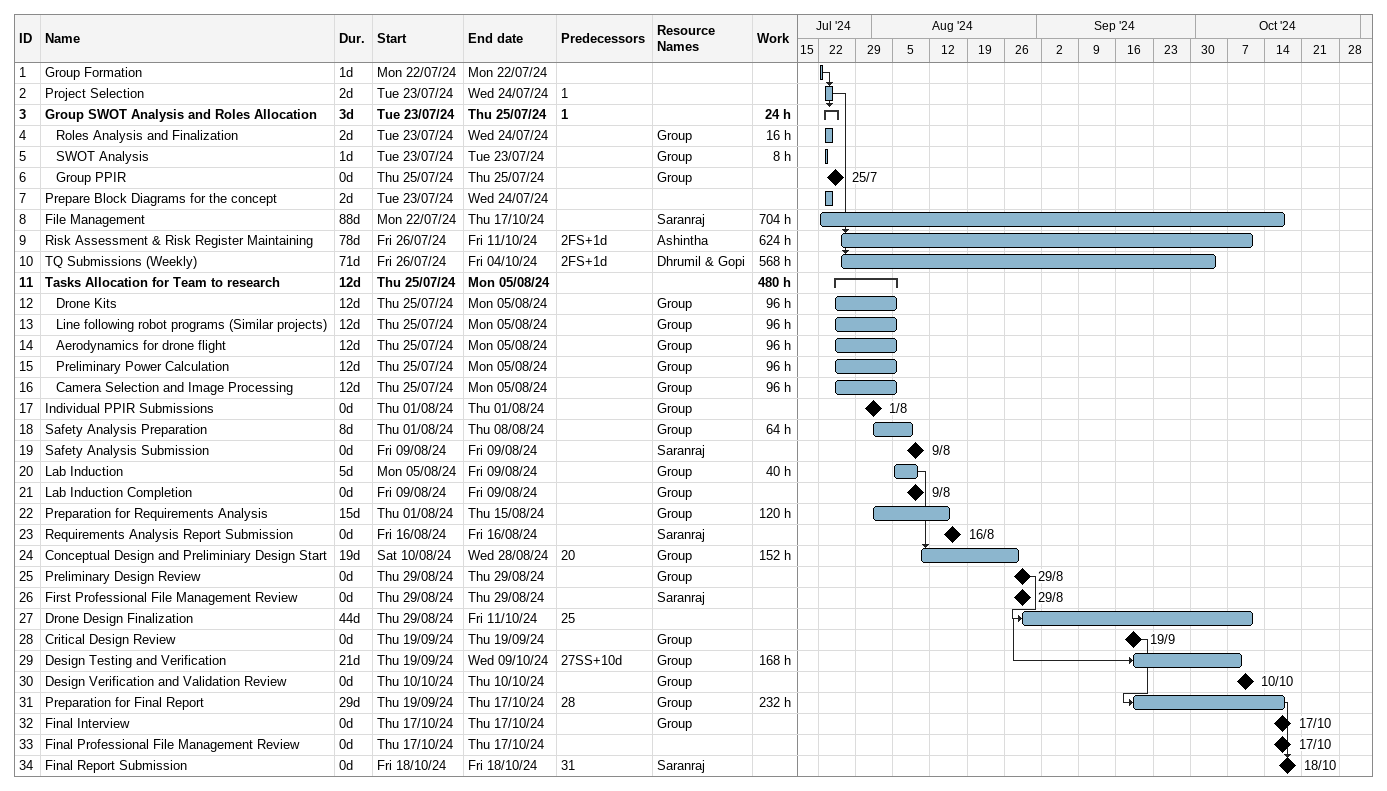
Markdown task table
| ID | Level | Task | Duration | Start | Finish | Predecessors | Resources | Work (h) |
|---|---|---|---|---|---|---|---|---|
| 1 | 1 | Group Formation | 1d | 2024-07-22 | 2024-07-22 |  |  |  |
| 2 | 1 | Project Selection | 2d | 2024-07-23 | 2024-07-24 | 1 |  |  |
| 3 | 1 | **Group SWOT Analysis and Roles Allocation** | 3d | 2024-07-23 | 2024-07-25 | 1 |  | 24 |
| 4 | 2 | Roles Analysis and Finalization | 2d | 2024-07-23 | 2024-07-24 |  | Group | 16 |
| 5 | 2 | SWOT Analysis | 1d | 2024-07-23 | 2024-07-23 |  | Group | 8 |
| 6 | 2 | Group PPIR | 0d | 2024-07-25 | 2024-07-25 |  | Group |  |
| 7 | 1 | Prepare Block Diagrams for the concept | 2d | 2024-07-23 | 2024-07-24 |  |  |  |
| 8 | 1 | File Management | 88d | 2024-07-22 | 2024-10-17 |  | Saranraj | 704 |
| 9 | 1 | Risk Assessment & Risk Register Maintaining | 78d | 2024-07-26 | 2024-10-11 | 2FS+1d | Ashintha | 624 |
| 10 | 1 | TQ Submissions (Weekly) | 71d | 2024-07-26 | 2024-10-04 | 2FS+1d | Dhrumil & Gopi | 568 |
| 11 | 1 | **Tasks Allocation for Team to research** | 12d | 2024-07-25 | 2024-08-05 |  |  | 480 |
| 12 | 2 | Drone Kits | 12d | 2024-07-25 | 2024-08-05 |  | Group | 96 |
| 13 | 2 | Line following robot programs (Similar projects) | 12d | 2024-07-25 | 2024-08-05 |  | Group | 96 |
| 14 | 2 | Aerodynamics for drone flight | 12d | 2024-07-25 | 2024-08-05 |  | Group | 96 |
| 15 | 2 | Preliminary Power Calculation | 12d | 2024-07-25 | 2024-08-05 |  | Group | 96 |
| 16 | 2 | Camera Selection and Image Processing | 12d | 2024-07-25 | 2024-08-05 |  | Group | 96 |
| 17 | 1 | Individual PPIR Submissions | 0d | 2024-08-01 | 2024-08-01 |  | Group |  |
| 18 | 1 | Safety Analysis Preparation | 8d | 2024-08-01 | 2024-08-08 |  | Group | 64 |
| 19 | 1 | Safety Analysis Submission | 0d | 2024-08-09 | 2024-08-09 |  | Saranraj |  |
| 20 | 1 | Lab Induction | 5d | 2024-08-05 | 2024-08-09 |  | Group | 40 |
| 21 | 1 | Lab Induction Completion | 0d | 2024-08-09 | 2024-08-09 |  | Group |  |
| 22 | 1 | Preparation for Requirements Analysis | 15d | 2024-08-01 | 2024-08-15 |  | Group | 120 |
| 23 | 1 | Requirements Analysis Report Submission | 0d | 2024-08-16 | 2024-08-16 |  | Saranraj |  |
| 24 | 1 | Conceptual Design and Preliminiary Design Start | 19d | 2024-08-10 | 2024-08-28 | 20 | Group | 152 |
| 25 | 1 | Preliminary Design Review | 0d | 2024-08-29 | 2024-08-29 |  | Group |  |
| 26 | 1 | First Professional File Management Review | 0d | 2024-08-29 | 2024-08-29 |  | Saranraj |  |
| 27 | 1 | Drone Design Finalization | 44d | 2024-08-29 | 2024-10-11 | 25 |  |  |
| 28 | 1 | Critical Design Review | 0d | 2024-09-19 | 2024-09-19 |  | Group |  |
| 29 | 1 | Design Testing and Verification | 21d | 2024-09-19 | 2024-10-09 | 27SS+10d | Group | 168 |
| 30 | 1 | Design Verification and Validation Review | 0d | 2024-10-10 | 2024-10-10 |  | Group |  |
| 31 | 1 | Preparation for Final Report | 29d | 2024-09-19 | 2024-10-17 | 28 | Group | 232 |
| 32 | 1 | Final Interview | 0d | 2024-10-17 | 2024-10-17 |  | Group |  |
| 33 | 1 | Final Professional File Management Review | 0d | 2024-10-17 | 2024-10-17 |  |  |  |
| 34 | 1 | Final Report Submission | 0d | 2024-10-18 | 2024-10-18 | 31 | Saranraj |  |
